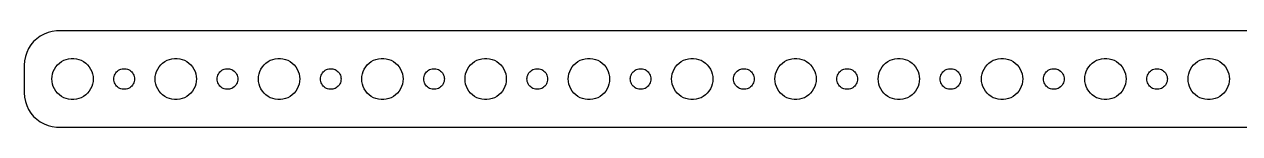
# Model space of a CAD drawing. Header units: metres. Extents: x -180 to 180, y 17 to 31.
# Drawn here: x -179.5 to -3, y 17 to 31 of the extents above; entities that cross this region are included whole.
import ezdxf

# ---------------------------------------------------------------- set-up
doc = ezdxf.new("R2010")
doc.units = ezdxf.units.M

msp = doc.modelspace()

# ---------------------------------------------------------------- linework, layer by layer
for p, q in [((-177.179, 30.2216), (-177.687, 29.8526)), ((-176.629, 30.5241), (-177.179, 30.2216)), ((-176.045, 30.7553), (-176.629, 30.5241)), ((-175.437, 30.9114), (-176.045, 30.7553)), ((-174.814, 30.9901), (-175.437, 30.9114)), ((174.814, 30.9901), (-174.814, 30.9901)), ((-178.882, 28.4088), (-179.149, 27.8406)), ((-178.545, 28.9389), (-178.882, 28.4088)), ((-178.145, 29.4227), (-178.545, 28.9389)), ((-177.687, 29.8526), (-178.145, 29.4227)), ((-179.461, 26.6267), (-179.5, 26)), ((-179.343, 27.2434), (-179.461, 26.6267)), ((-179.149, 27.8406), (-179.343, 27.2434)), ((-174.412, 26.3115), (-174.107, 26.533)), ((-174.107, 26.533), (-173.777, 26.7145)), ((-173.777, 26.7145), (-173.427, 26.8532)), ((-173.427, 26.8532), (-173.062, 26.9469)), ((-173.062, 26.9469), (-172.688, 26.9941)), ((-172.688, 26.9941), (-172.312, 26.9941)), ((-172.312, 26.9941), (-171.938, 26.9469)), ((-171.938, 26.9469), (-171.573, 26.8532)), ((-171.573, 26.8532), (-171.223, 26.7145)), ((-171.223, 26.7145), (-170.893, 26.533)), ((-170.893, 26.533), (-170.588, 26.3115)), ((-159.412, 26.3115), (-159.107, 26.533)), ((-159.107, 26.533), (-158.777, 26.7145)), ((-158.777, 26.7145), (-158.427, 26.8532)), ((-158.427, 26.8532), (-158.062, 26.9469)), ((-158.062, 26.9469), (-157.688, 26.9941)), ((-157.688, 26.9941), (-157.312, 26.9941)), ((-157.312, 26.9941), (-156.938, 26.9469)), ((-156.938, 26.9469), (-156.573, 26.8532)), ((-156.573, 26.8532), (-156.223, 26.7145)), ((-156.223, 26.7145), (-155.893, 26.533)), ((-155.893, 26.533), (-155.588, 26.3115)), ((-144.412, 26.3115), (-144.107, 26.533)), ((-144.107, 26.533), (-143.777, 26.7145)), ((-143.777, 26.7145), (-143.427, 26.8532)), ((-143.427, 26.8532), (-143.062, 26.9469)), ((-143.062, 26.9469), (-142.688, 26.9941)), ((-142.688, 26.9941), (-142.312, 26.9941)), ((-142.312, 26.9941), (-141.938, 26.9469)), ((-141.938, 26.9469), (-141.573, 26.8532)), ((-141.573, 26.8532), (-141.223, 26.7145)), ((-141.223, 26.7145), (-140.893, 26.533)), ((-140.893, 26.533), (-140.588, 26.3115)), ((-129.412, 26.3115), (-129.107, 26.533)), ((-129.107, 26.533), (-128.777, 26.7145)), ((-128.777, 26.7145), (-128.427, 26.8532)), ((-128.427, 26.8532), (-128.062, 26.9469)), ((-128.062, 26.9469), (-127.688, 26.9941)), ((-127.688, 26.9941), (-127.312, 26.9941)), ((-127.312, 26.9941), (-126.938, 26.9469)), ((-126.938, 26.9469), (-126.573, 26.8532)), ((-126.573, 26.8532), (-126.223, 26.7145)), ((-126.223, 26.7145), (-125.893, 26.533)), ((-125.893, 26.533), (-125.588, 26.3115)), ((-114.412, 26.3115), (-114.107, 26.533)), ((-114.107, 26.533), (-113.777, 26.7145)), ((-113.777, 26.7145), (-113.427, 26.8532)), ((-113.427, 26.8532), (-113.062, 26.9469)), ((-113.062, 26.9469), (-112.688, 26.9941)), ((-112.688, 26.9941), (-112.312, 26.9941)), ((-112.312, 26.9941), (-111.938, 26.9469)), ((-111.938, 26.9469), (-111.573, 26.8532)), ((-111.573, 26.8532), (-111.223, 26.7145)), ((-111.223, 26.7145), (-110.893, 26.533)), ((-110.893, 26.533), (-110.588, 26.3115)), ((-99.4123, 26.3115), (-99.1075, 26.533)), ((-99.1075, 26.533), (-98.7773, 26.7145)), ((-98.7773, 26.7145), (-98.427, 26.8532)), ((-98.427, 26.8532), (-98.0621, 26.9469)), ((-98.0621, 26.9469), (-97.6884, 26.9941)), ((-97.6884, 26.9941), (-97.3116, 26.9941)), ((-97.3116, 26.9941), (-96.9379, 26.9469)), ((-96.9379, 26.9469), (-96.573, 26.8532)), ((-96.573, 26.8532), (-96.2227, 26.7145)), ((-96.2227, 26.7145), (-95.8925, 26.533)), ((-95.8925, 26.533), (-95.5877, 26.3115)), ((-84.4123, 26.3115), (-84.1075, 26.533)), ((-84.1075, 26.533), (-83.7773, 26.7145)), ((-83.7773, 26.7145), (-83.427, 26.8532)), ((-83.427, 26.8532), (-83.0621, 26.9469)), ((-83.0621, 26.9469), (-82.6884, 26.9941)), ((-82.6884, 26.9941), (-82.3116, 26.9941)), ((-82.3116, 26.9941), (-81.9379, 26.9469)), ((-81.9379, 26.9469), (-81.573, 26.8532)), ((-81.573, 26.8532), (-81.2227, 26.7145)), ((-81.2227, 26.7145), (-80.8925, 26.533)), ((-80.8925, 26.533), (-80.5877, 26.3115)), ((-69.4123, 26.3115), (-69.1075, 26.533)), ((-69.1075, 26.533), (-68.7773, 26.7145)), ((-68.7773, 26.7145), (-68.427, 26.8532)), ((-68.427, 26.8532), (-68.0621, 26.9469)), ((-68.0621, 26.9469), (-67.6884, 26.9941)), ((-67.6884, 26.9941), (-67.3116, 26.9941)), ((-67.3116, 26.9941), (-66.9379, 26.9469)), ((-66.9379, 26.9469), (-66.573, 26.8532)), ((-66.573, 26.8532), (-66.2227, 26.7145)), ((-66.2227, 26.7145), (-65.8925, 26.533)), ((-65.8925, 26.533), (-65.5877, 26.3115)), ((-54.4123, 26.3115), (-54.1075, 26.533)), ((-54.1075, 26.533), (-53.7773, 26.7145)), ((-53.7773, 26.7145), (-53.427, 26.8532)), ((-53.427, 26.8532), (-53.0621, 26.9469)), ((-53.0621, 26.9469), (-52.6884, 26.9941)), ((-52.6884, 26.9941), (-52.3116, 26.9941)), ((-52.3116, 26.9941), (-51.9379, 26.9469)), ((-51.9379, 26.9469), (-51.5729, 26.8532)), ((-51.5729, 26.8532), (-51.2227, 26.7145)), ((-51.2227, 26.7145), (-50.8925, 26.533)), ((-50.8925, 26.533), (-50.5877, 26.3115)), ((-39.4123, 26.3115), (-39.1075, 26.533)), ((-39.1075, 26.533), (-38.7773, 26.7145)), ((-38.7773, 26.7145), (-38.427, 26.8532)), ((-38.427, 26.8532), (-38.0621, 26.9469)), ((-38.0621, 26.9469), (-37.6884, 26.9941)), ((-37.6884, 26.9941), (-37.3116, 26.9941)), ((-37.3116, 26.9941), (-36.9379, 26.9469)), ((-36.9379, 26.9469), (-36.5729, 26.8532)), ((-36.5729, 26.8532), (-36.2227, 26.7145)), ((-36.2227, 26.7145), (-35.8925, 26.533)), ((-35.8925, 26.533), (-35.5877, 26.3115)), ((-24.4123, 26.3115), (-24.1075, 26.533)), ((-24.1075, 26.533), (-23.7773, 26.7145)), ((-23.7773, 26.7145), (-23.427, 26.8532)), ((-23.427, 26.8532), (-23.0621, 26.9469)), ((-23.0621, 26.9469), (-22.6884, 26.9941)), ((-22.6884, 26.9941), (-22.3116, 26.9941)), ((-22.3116, 26.9941), (-21.9379, 26.9469)), ((-21.9379, 26.9469), (-21.5729, 26.8532)), ((-21.5729, 26.8532), (-21.2227, 26.7145)), ((-21.2227, 26.7145), (-20.8925, 26.533)), ((-20.8925, 26.533), (-20.5877, 26.3115)), ((-9.41226, 26.3115), (-9.10747, 26.533)), ((-9.10747, 26.533), (-8.77733, 26.7145)), ((-8.77733, 26.7145), (-8.42705, 26.8532)), ((-8.42705, 26.8532), (-8.06213, 26.9469)), ((-8.06213, 26.9469), (-7.68837, 26.9941)), ((-7.68837, 26.9941), (-7.31161, 26.9941)), ((-7.31161, 26.9941), (-6.93785, 26.9469)), ((-6.93785, 26.9469), (-6.57294, 26.8532)), ((-6.57294, 26.8532), (-6.22266, 26.7145)), ((-6.22266, 26.7145), (-5.89252, 26.533)), ((-5.89252, 26.533), (-5.58772, 26.3115)), ((-179.5, 26), (-179.5, 22)), ((-175.476, 24.376), (-175.406, 24.7461)), ((-175.406, 24.7461), (-175.289, 25.1044)), ((-175.289, 25.1044), (-175.129, 25.4453)), ((-175.129, 25.4453), (-174.927, 25.7634)), ((-174.927, 25.7634), (-174.687, 26.0536)), ((-174.687, 26.0536), (-174.412, 26.3115)), ((-170.588, 26.3115), (-170.313, 26.0536)), ((-170.313, 26.0536), (-170.073, 25.7634)), ((-170.073, 25.7634), (-169.871, 25.4453)), ((-169.871, 25.4453), (-169.711, 25.1044)), ((-169.711, 25.1044), (-169.594, 24.7461)), ((-169.594, 24.7461), (-169.524, 24.376)), ((-166.395, 24.5522), (-166.314, 24.7226)), ((-166.314, 24.7226), (-166.214, 24.8817)), ((-166.214, 24.8817), (-166.093, 25.0268)), ((-166.093, 25.0268), (-165.956, 25.1558)), ((-165.956, 25.1558), (-165.804, 25.2665)), ((-165.804, 25.2665), (-165.639, 25.3572)), ((-165.639, 25.3572), (-165.464, 25.4266)), ((-165.464, 25.4266), (-165.281, 25.4734)), ((-165.281, 25.4734), (-165.094, 25.497)), ((-165.094, 25.497), (-164.906, 25.497)), ((-164.906, 25.497), (-164.719, 25.4734)), ((-164.719, 25.4734), (-164.536, 25.4266)), ((-164.536, 25.4266), (-164.361, 25.3572)), ((-164.361, 25.3572), (-164.196, 25.2665)), ((-164.196, 25.2665), (-164.044, 25.1558)), ((-164.044, 25.1558), (-163.907, 25.0268)), ((-163.907, 25.0268), (-163.786, 24.8817)), ((-163.786, 24.8817), (-163.686, 24.7226)), ((-163.686, 24.7226), (-163.605, 24.5522)), ((-160.476, 24.376), (-160.406, 24.7461)), ((-160.406, 24.7461), (-160.289, 25.1044)), ((-160.289, 25.1044), (-160.129, 25.4453)), ((-160.129, 25.4453), (-159.927, 25.7634)), ((-159.927, 25.7634), (-159.687, 26.0536)), ((-159.687, 26.0536), (-159.412, 26.3115)), ((-155.588, 26.3115), (-155.313, 26.0536)), ((-155.313, 26.0536), (-155.073, 25.7634)), ((-155.073, 25.7634), (-154.871, 25.4453)), ((-154.871, 25.4453), (-154.711, 25.1044)), ((-154.711, 25.1044), (-154.594, 24.7461)), ((-154.594, 24.7461), (-154.524, 24.376)), ((-151.395, 24.5522), (-151.314, 24.7226)), ((-151.314, 24.7226), (-151.214, 24.8817)), ((-151.214, 24.8817), (-151.093, 25.0268)), ((-151.093, 25.0268), (-150.956, 25.1558)), ((-150.956, 25.1558), (-150.804, 25.2665)), ((-150.804, 25.2665), (-150.639, 25.3572)), ((-150.639, 25.3572), (-150.464, 25.4266)), ((-150.464, 25.4266), (-150.281, 25.4734)), ((-150.281, 25.4734), (-150.094, 25.497)), ((-150.094, 25.497), (-149.906, 25.497)), ((-149.906, 25.497), (-149.719, 25.4734)), ((-149.719, 25.4734), (-149.536, 25.4266)), ((-149.536, 25.4266), (-149.361, 25.3572)), ((-149.361, 25.3572), (-149.196, 25.2665)), ((-149.196, 25.2665), (-149.044, 25.1558)), ((-149.044, 25.1558), (-148.907, 25.0268)), ((-148.907, 25.0268), (-148.786, 24.8817)), ((-148.786, 24.8817), (-148.686, 24.7226)), ((-148.686, 24.7226), (-148.605, 24.5522)), ((-145.476, 24.376), (-145.406, 24.7461)), ((-145.406, 24.7461), (-145.289, 25.1044)), ((-145.289, 25.1044), (-145.129, 25.4453)), ((-145.129, 25.4453), (-144.927, 25.7634)), ((-144.927, 25.7634), (-144.687, 26.0536)), ((-144.687, 26.0536), (-144.412, 26.3115)), ((-140.588, 26.3115), (-140.313, 26.0536)), ((-140.313, 26.0536), (-140.073, 25.7634)), ((-140.073, 25.7634), (-139.871, 25.4453)), ((-139.871, 25.4453), (-139.711, 25.1044)), ((-139.711, 25.1044), (-139.594, 24.7461)), ((-139.594, 24.7461), (-139.524, 24.376)), ((-136.395, 24.5522), (-136.314, 24.7226)), ((-136.314, 24.7226), (-136.214, 24.8817)), ((-136.214, 24.8817), (-136.093, 25.0268)), ((-136.093, 25.0268), (-135.956, 25.1558)), ((-135.956, 25.1558), (-135.804, 25.2665)), ((-135.804, 25.2665), (-135.639, 25.3572)), ((-135.639, 25.3572), (-135.464, 25.4266)), ((-135.464, 25.4266), (-135.281, 25.4734)), ((-135.281, 25.4734), (-135.094, 25.497)), ((-135.094, 25.497), (-134.906, 25.497)), ((-134.906, 25.497), (-134.719, 25.4734)), ((-134.719, 25.4734), (-134.536, 25.4266)), ((-134.536, 25.4266), (-134.361, 25.3572)), ((-134.361, 25.3572), (-134.196, 25.2665)), ((-134.196, 25.2665), (-134.044, 25.1558)), ((-134.044, 25.1558), (-133.907, 25.0268)), ((-133.907, 25.0268), (-133.786, 24.8817)), ((-133.786, 24.8817), (-133.686, 24.7226)), ((-133.686, 24.7226), (-133.605, 24.5522)), ((-130.476, 24.376), (-130.406, 24.7461)), ((-130.406, 24.7461), (-130.289, 25.1044)), ((-130.289, 25.1044), (-130.129, 25.4453)), ((-130.129, 25.4453), (-129.927, 25.7634)), ((-129.927, 25.7634), (-129.687, 26.0536)), ((-129.687, 26.0536), (-129.412, 26.3115)), ((-125.588, 26.3115), (-125.313, 26.0536)), ((-125.313, 26.0536), (-125.073, 25.7634)), ((-125.073, 25.7634), (-124.871, 25.4453)), ((-124.871, 25.4453), (-124.711, 25.1044)), ((-124.711, 25.1044), (-124.594, 24.7461)), ((-124.594, 24.7461), (-124.524, 24.376)), ((-121.395, 24.5522), (-121.314, 24.7226)), ((-121.314, 24.7226), (-121.214, 24.8817)), ((-121.214, 24.8817), (-121.093, 25.0268)), ((-121.093, 25.0268), (-120.956, 25.1558)), ((-120.956, 25.1558), (-120.804, 25.2665)), ((-120.804, 25.2665), (-120.639, 25.3572)), ((-120.639, 25.3572), (-120.464, 25.4266)), ((-120.464, 25.4266), (-120.281, 25.4734)), ((-120.281, 25.4734), (-120.094, 25.497)), ((-120.094, 25.497), (-119.906, 25.497)), ((-119.906, 25.497), (-119.719, 25.4734)), ((-119.719, 25.4734), (-119.536, 25.4266)), ((-119.536, 25.4266), (-119.361, 25.3572)), ((-119.361, 25.3572), (-119.196, 25.2665)), ((-119.196, 25.2665), (-119.044, 25.1558)), ((-119.044, 25.1558), (-118.907, 25.0268)), ((-118.907, 25.0268), (-118.786, 24.8817)), ((-118.786, 24.8817), (-118.686, 24.7226)), ((-118.686, 24.7226), (-118.605, 24.5522)), ((-115.476, 24.376), (-115.406, 24.7461)), ((-115.406, 24.7461), (-115.289, 25.1044)), ((-115.289, 25.1044), (-115.129, 25.4453)), ((-115.129, 25.4453), (-114.927, 25.7634)), ((-114.927, 25.7634), (-114.687, 26.0536)), ((-114.687, 26.0536), (-114.412, 26.3115)), ((-110.588, 26.3115), (-110.313, 26.0536)), ((-110.313, 26.0536), (-110.073, 25.7634)), ((-110.073, 25.7634), (-109.871, 25.4453)), ((-109.871, 25.4453), (-109.711, 25.1044)), ((-109.711, 25.1044), (-109.594, 24.7461)), ((-109.594, 24.7461), (-109.524, 24.376)), ((-106.395, 24.5522), (-106.314, 24.7226)), ((-106.314, 24.7226), (-106.214, 24.8817)), ((-106.214, 24.8817), (-106.093, 25.0268)), ((-106.093, 25.0268), (-105.956, 25.1558)), ((-105.956, 25.1558), (-105.804, 25.2665)), ((-105.804, 25.2665), (-105.639, 25.3572)), ((-105.639, 25.3572), (-105.464, 25.4266)), ((-105.464, 25.4266), (-105.281, 25.4734)), ((-105.281, 25.4734), (-105.094, 25.497)), ((-105.094, 25.497), (-104.906, 25.497)), ((-104.906, 25.497), (-104.719, 25.4734)), ((-104.719, 25.4734), (-104.536, 25.4266)), ((-104.536, 25.4266), (-104.361, 25.3572)), ((-104.361, 25.3572), (-104.196, 25.2665)), ((-104.196, 25.2665), (-104.044, 25.1558)), ((-104.044, 25.1558), (-103.907, 25.0268)), ((-103.907, 25.0268), (-103.786, 24.8817)), ((-103.786, 24.8817), (-103.686, 24.7226)), ((-103.686, 24.7226), (-103.605, 24.5522)), ((-100.476, 24.376), (-100.406, 24.7461)), ((-100.406, 24.7461), (-100.289, 25.1044)), ((-100.289, 25.1044), (-100.129, 25.4453)), ((-100.129, 25.4453), (-99.927, 25.7634)), ((-99.927, 25.7634), (-99.6869, 26.0536)), ((-99.6869, 26.0536), (-99.4123, 26.3115)), ((-95.5877, 26.3115), (-95.3131, 26.0536)), ((-95.3131, 26.0536), (-95.073, 25.7634)), ((-95.073, 25.7634), (-94.8711, 25.4453)), ((-94.8711, 25.4453), (-94.7107, 25.1044)), ((-94.7107, 25.1044), (-94.5943, 24.7461)), ((-94.5943, 24.7461), (-94.5237, 24.376)), ((-91.3947, 24.5522), (-91.3145, 24.7226)), ((-91.3145, 24.7226), (-91.2135, 24.8817)), ((-91.2135, 24.8817), (-91.0934, 25.0268)), ((-91.0934, 25.0268), (-90.9561, 25.1558)), ((-90.9561, 25.1558), (-90.8037, 25.2665)), ((-90.8037, 25.2665), (-90.6387, 25.3572)), ((-90.6387, 25.3572), (-90.4635, 25.4266)), ((-90.4635, 25.4266), (-90.2811, 25.4734)), ((-90.2811, 25.4734), (-90.0942, 25.497)), ((-90.0942, 25.497), (-89.9058, 25.497)), ((-89.9058, 25.497), (-89.7189, 25.4734)), ((-89.7189, 25.4734), (-89.5365, 25.4266)), ((-89.5365, 25.4266), (-89.3613, 25.3572)), ((-89.3613, 25.3572), (-89.1963, 25.2665)), ((-89.1963, 25.2665), (-89.0439, 25.1558)), ((-89.0439, 25.1558), (-88.9065, 25.0268)), ((-88.9065, 25.0268), (-88.7865, 24.8817)), ((-88.7865, 24.8817), (-88.6855, 24.7226)), ((-88.6855, 24.7226), (-88.6053, 24.5522)), ((-85.4763, 24.376), (-85.4057, 24.7461)), ((-85.4057, 24.7461), (-85.2893, 25.1044)), ((-85.2893, 25.1044), (-85.1289, 25.4453)), ((-85.1289, 25.4453), (-84.927, 25.7634)), ((-84.927, 25.7634), (-84.6869, 26.0536)), ((-84.6869, 26.0536), (-84.4123, 26.3115)), ((-80.5877, 26.3115), (-80.3131, 26.0536)), ((-80.3131, 26.0536), (-80.073, 25.7634)), ((-80.073, 25.7634), (-79.8711, 25.4453)), ((-79.8711, 25.4453), (-79.7107, 25.1044)), ((-79.7107, 25.1044), (-79.5943, 24.7461)), ((-79.5943, 24.7461), (-79.5237, 24.376)), ((-76.3947, 24.5522), (-76.3145, 24.7226)), ((-76.3145, 24.7226), (-76.2135, 24.8817)), ((-76.2135, 24.8817), (-76.0934, 25.0268)), ((-76.0934, 25.0268), (-75.9561, 25.1558)), ((-75.9561, 25.1558), (-75.8037, 25.2665)), ((-75.8037, 25.2665), (-75.6387, 25.3572)), ((-75.6387, 25.3572), (-75.4635, 25.4266)), ((-75.4635, 25.4266), (-75.2811, 25.4734)), ((-75.2811, 25.4734), (-75.0942, 25.497)), ((-75.0942, 25.497), (-74.9058, 25.497)), ((-74.9058, 25.497), (-74.7189, 25.4734)), ((-74.7189, 25.4734), (-74.5365, 25.4266)), ((-74.5365, 25.4266), (-74.3613, 25.3572)), ((-74.3613, 25.3572), (-74.1963, 25.2665)), ((-74.1963, 25.2665), (-74.0439, 25.1558)), ((-74.0439, 25.1558), (-73.9065, 25.0268)), ((-73.9065, 25.0268), (-73.7865, 24.8817)), ((-73.7865, 24.8817), (-73.6855, 24.7226)), ((-73.6855, 24.7226), (-73.6053, 24.5522)), ((-70.4763, 24.376), (-70.4057, 24.7461)), ((-70.4057, 24.7461), (-70.2893, 25.1044)), ((-70.2893, 25.1044), (-70.1289, 25.4453)), ((-70.1289, 25.4453), (-69.927, 25.7634)), ((-69.927, 25.7634), (-69.6869, 26.0536)), ((-69.6869, 26.0536), (-69.4123, 26.3115)), ((-65.5877, 26.3115), (-65.3131, 26.0536)), ((-65.3131, 26.0536), (-65.073, 25.7634)), ((-65.073, 25.7634), (-64.8711, 25.4453)), ((-64.8711, 25.4453), (-64.7107, 25.1044)), ((-64.7107, 25.1044), (-64.5943, 24.7461)), ((-64.5943, 24.7461), (-64.5237, 24.376)), ((-61.3947, 24.5522), (-61.3145, 24.7226)), ((-61.3145, 24.7226), (-61.2135, 24.8817)), ((-61.2135, 24.8817), (-61.0934, 25.0268)), ((-61.0934, 25.0268), (-60.9561, 25.1558)), ((-60.9561, 25.1558), (-60.8037, 25.2665)), ((-60.8037, 25.2665), (-60.6387, 25.3572)), ((-60.6387, 25.3572), (-60.4635, 25.4266)), ((-60.4635, 25.4266), (-60.2811, 25.4734)), ((-60.2811, 25.4734), (-60.0942, 25.497)), ((-60.0942, 25.497), (-59.9058, 25.497)), ((-59.9058, 25.497), (-59.7189, 25.4734)), ((-59.7189, 25.4734), (-59.5365, 25.4266)), ((-59.5365, 25.4266), (-59.3613, 25.3572)), ((-59.3613, 25.3572), (-59.1963, 25.2665)), ((-59.1963, 25.2665), (-59.0439, 25.1558)), ((-59.0439, 25.1558), (-58.9065, 25.0268)), ((-58.9065, 25.0268), (-58.7865, 24.8817)), ((-58.7865, 24.8817), (-58.6855, 24.7226)), ((-58.6855, 24.7226), (-58.6053, 24.5522)), ((-55.4763, 24.376), (-55.4057, 24.7461)), ((-55.4057, 24.7461), (-55.2893, 25.1044)), ((-55.2893, 25.1044), (-55.1289, 25.4453)), ((-55.1289, 25.4453), (-54.927, 25.7634)), ((-54.927, 25.7634), (-54.6869, 26.0536)), ((-54.6869, 26.0536), (-54.4123, 26.3115)), ((-50.5877, 26.3115), (-50.3131, 26.0536)), ((-50.3131, 26.0536), (-50.0729, 25.7634)), ((-50.0729, 25.7634), (-49.8711, 25.4453)), ((-49.8711, 25.4453), (-49.7107, 25.1044)), ((-49.7107, 25.1044), (-49.5942, 24.7461)), ((-49.5942, 24.7461), (-49.5237, 24.376)), ((-46.3947, 24.5522), (-46.3145, 24.7226)), ((-46.3145, 24.7226), (-46.2135, 24.8817)), ((-46.2135, 24.8817), (-46.0934, 25.0268)), ((-46.0934, 25.0268), (-45.9561, 25.1558)), ((-45.9561, 25.1558), (-45.8037, 25.2665)), ((-45.8037, 25.2665), (-45.6387, 25.3572)), ((-45.6387, 25.3572), (-45.4635, 25.4266)), ((-45.4635, 25.4266), (-45.2811, 25.4734)), ((-45.2811, 25.4734), (-45.0942, 25.497)), ((-45.0942, 25.497), (-44.9058, 25.497)), ((-44.9058, 25.497), (-44.7189, 25.4734)), ((-44.7189, 25.4734), (-44.5365, 25.4266)), ((-44.5365, 25.4266), (-44.3613, 25.3572)), ((-44.3613, 25.3572), (-44.1963, 25.2665)), ((-44.1963, 25.2665), (-44.0439, 25.1558)), ((-44.0439, 25.1558), (-43.9065, 25.0268)), ((-43.9065, 25.0268), (-43.7865, 24.8817)), ((-43.7865, 24.8817), (-43.6855, 24.7226)), ((-43.6855, 24.7226), (-43.6053, 24.5522)), ((-40.4763, 24.376), (-40.4057, 24.7461)), ((-40.4057, 24.7461), (-40.2893, 25.1044)), ((-40.2893, 25.1044), (-40.1289, 25.4453)), ((-40.1289, 25.4453), (-39.927, 25.7634)), ((-39.927, 25.7634), (-39.6869, 26.0536)), ((-39.6869, 26.0536), (-39.4123, 26.3115)), ((-35.5877, 26.3115), (-35.3131, 26.0536)), ((-35.3131, 26.0536), (-35.0729, 25.7634)), ((-35.0729, 25.7634), (-34.8711, 25.4453)), ((-34.8711, 25.4453), (-34.7107, 25.1044)), ((-34.7107, 25.1044), (-34.5942, 24.7461)), ((-34.5942, 24.7461), (-34.5237, 24.376)), ((-31.3947, 24.5522), (-31.3145, 24.7226)), ((-31.3145, 24.7226), (-31.2135, 24.8817)), ((-31.2135, 24.8817), (-31.0934, 25.0268)), ((-31.0934, 25.0268), (-30.9561, 25.1558)), ((-30.9561, 25.1558), (-30.8037, 25.2665)), ((-30.8037, 25.2665), (-30.6387, 25.3572)), ((-30.6387, 25.3572), (-30.4635, 25.4266)), ((-30.4635, 25.4266), (-30.2811, 25.4734)), ((-30.2811, 25.4734), (-30.0942, 25.497)), ((-30.0942, 25.497), (-29.9058, 25.497)), ((-29.9058, 25.497), (-29.7189, 25.4734)), ((-29.7189, 25.4734), (-29.5365, 25.4266)), ((-29.5365, 25.4266), (-29.3613, 25.3572)), ((-29.3613, 25.3572), (-29.1963, 25.2665)), ((-29.1963, 25.2665), (-29.0439, 25.1558)), ((-29.0439, 25.1558), (-28.9065, 25.0268)), ((-28.9065, 25.0268), (-28.7865, 24.8817)), ((-28.7865, 24.8817), (-28.6855, 24.7226)), ((-28.6855, 24.7226), (-28.6053, 24.5522)), ((-25.4763, 24.376), (-25.4057, 24.7461)), ((-25.4057, 24.7461), (-25.2893, 25.1044)), ((-25.2893, 25.1044), (-25.1289, 25.4453)), ((-25.1289, 25.4453), (-24.927, 25.7634)), ((-24.927, 25.7634), (-24.6869, 26.0536)), ((-24.6869, 26.0536), (-24.4123, 26.3115)), ((-20.5877, 26.3115), (-20.3131, 26.0536)), ((-20.3131, 26.0536), (-20.0729, 25.7634)), ((-20.0729, 25.7634), (-19.8711, 25.4453)), ((-19.8711, 25.4453), (-19.7107, 25.1044)), ((-19.7107, 25.1044), (-19.5942, 24.7461)), ((-19.5942, 24.7461), (-19.5237, 24.376)), ((-16.3947, 24.5522), (-16.3145, 24.7226)), ((-16.3145, 24.7226), (-16.2135, 24.8817)), ((-16.2135, 24.8817), (-16.0934, 25.0268)), ((-16.0934, 25.0268), (-15.9561, 25.1558)), ((-15.9561, 25.1558), (-15.8037, 25.2665)), ((-15.8037, 25.2665), (-15.6387, 25.3572)), ((-15.6387, 25.3572), (-15.4635, 25.4266)), ((-15.4635, 25.4266), (-15.2811, 25.4734)), ((-15.2811, 25.4734), (-15.0942, 25.497)), ((-15.0942, 25.497), (-14.9058, 25.497)), ((-14.9058, 25.497), (-14.7189, 25.4734)), ((-14.7189, 25.4734), (-14.5365, 25.4266)), ((-14.5365, 25.4266), (-14.3613, 25.3572)), ((-14.3613, 25.3572), (-14.1963, 25.2665)), ((-14.1963, 25.2665), (-14.0439, 25.1558)), ((-14.0439, 25.1558), (-13.9065, 25.0268)), ((-13.9065, 25.0268), (-13.7865, 24.8817)), ((-13.7865, 24.8817), (-13.6855, 24.7226)), ((-13.6855, 24.7226), (-13.6053, 24.5522)), ((-10.4763, 24.376), (-10.4057, 24.7461)), ((-10.4057, 24.7461), (-10.2893, 25.1044)), ((-10.2893, 25.1044), (-10.1289, 25.4453)), ((-10.1289, 25.4453), (-9.92705, 25.7634)), ((-9.92705, 25.7634), (-9.6869, 26.0536)), ((-9.6869, 26.0536), (-9.41226, 26.3115)), ((-5.58772, 26.3115), (-5.31308, 26.0536)), ((-5.31308, 26.0536), (-5.07294, 25.7634)), ((-5.07294, 25.7634), (-4.87108, 25.4453)), ((-4.87108, 25.4453), (-4.71066, 25.1044)), ((-4.71066, 25.1044), (-4.59424, 24.7461)), ((-4.59424, 24.7461), (-4.52365, 24.376)), ((-175.5, 24), (-175.476, 24.376)), ((-175.476, 23.624), (-175.5, 24)), ((-175.406, 23.2539), (-175.476, 23.624)), ((-175.289, 22.8956), (-175.406, 23.2539)), ((-169.594, 23.2539), (-169.711, 22.8956)), ((-169.524, 23.624), (-169.594, 23.2539)), ((-169.524, 24.376), (-169.5, 24)), ((-169.5, 24), (-169.524, 23.624)), ((-166.5, 24), (-166.488, 24.188)), ((-166.488, 23.812), (-166.5, 24)), ((-166.488, 24.188), (-166.453, 24.373)), ((-166.453, 23.627), (-166.488, 23.812)), ((-166.453, 24.373), (-166.395, 24.5522)), ((-166.395, 23.4478), (-166.453, 23.627)), ((-166.314, 23.2774), (-166.395, 23.4478)), ((-166.214, 23.1183), (-166.314, 23.2774)), ((-166.093, 22.9732), (-166.214, 23.1183)), ((-165.956, 22.8442), (-166.093, 22.9732)), ((-163.907, 22.9732), (-164.044, 22.8442)), ((-163.786, 23.1183), (-163.907, 22.9732)), ((-163.686, 23.2774), (-163.786, 23.1183)), ((-163.605, 23.4478), (-163.686, 23.2774)), ((-163.605, 24.5522), (-163.547, 24.373)), ((-163.547, 23.627), (-163.605, 23.4478)), ((-163.547, 24.373), (-163.512, 24.188)), ((-163.512, 23.812), (-163.547, 23.627)), ((-163.512, 24.188), (-163.5, 24)), ((-163.5, 24), (-163.512, 23.812)), ((-160.5, 24), (-160.476, 24.376)), ((-160.476, 23.624), (-160.5, 24)), ((-160.406, 23.2539), (-160.476, 23.624)), ((-160.289, 22.8956), (-160.406, 23.2539)), ((-154.594, 23.2539), (-154.711, 22.8956)), ((-154.524, 23.624), (-154.594, 23.2539)), ((-154.524, 24.376), (-154.5, 24)), ((-154.5, 24), (-154.524, 23.624)), ((-151.5, 24), (-151.488, 24.188)), ((-151.488, 23.812), (-151.5, 24)), ((-151.488, 24.188), (-151.453, 24.373)), ((-151.453, 23.627), (-151.488, 23.812)), ((-151.453, 24.373), (-151.395, 24.5522)), ((-151.395, 23.4478), (-151.453, 23.627)), ((-151.314, 23.2774), (-151.395, 23.4478)), ((-151.214, 23.1183), (-151.314, 23.2774)), ((-151.093, 22.9732), (-151.214, 23.1183)), ((-150.956, 22.8442), (-151.093, 22.9732)), ((-148.907, 22.9732), (-149.044, 22.8442)), ((-148.786, 23.1183), (-148.907, 22.9732)), ((-148.686, 23.2774), (-148.786, 23.1183)), ((-148.605, 23.4478), (-148.686, 23.2774)), ((-148.605, 24.5522), (-148.547, 24.373)), ((-148.547, 23.627), (-148.605, 23.4478)), ((-148.547, 24.373), (-148.512, 24.188)), ((-148.512, 23.812), (-148.547, 23.627)), ((-148.512, 24.188), (-148.5, 24)), ((-148.5, 24), (-148.512, 23.812)), ((-145.5, 24), (-145.476, 24.376)), ((-145.476, 23.624), (-145.5, 24)), ((-145.406, 23.2539), (-145.476, 23.624)), ((-145.289, 22.8956), (-145.406, 23.2539)), ((-139.594, 23.2539), (-139.711, 22.8956)), ((-139.524, 23.624), (-139.594, 23.2539)), ((-139.524, 24.376), (-139.5, 24)), ((-139.5, 24), (-139.524, 23.624)), ((-136.5, 24), (-136.488, 24.188)), ((-136.488, 23.812), (-136.5, 24)), ((-136.488, 24.188), (-136.453, 24.373)), ((-136.453, 23.627), (-136.488, 23.812)), ((-136.453, 24.373), (-136.395, 24.5522)), ((-136.395, 23.4478), (-136.453, 23.627)), ((-136.314, 23.2774), (-136.395, 23.4478)), ((-136.214, 23.1183), (-136.314, 23.2774)), ((-136.093, 22.9732), (-136.214, 23.1183)), ((-135.956, 22.8442), (-136.093, 22.9732)), ((-133.907, 22.9732), (-134.044, 22.8442)), ((-133.786, 23.1183), (-133.907, 22.9732)), ((-133.686, 23.2774), (-133.786, 23.1183)), ((-133.605, 23.4478), (-133.686, 23.2774)), ((-133.605, 24.5522), (-133.547, 24.373)), ((-133.547, 23.627), (-133.605, 23.4478)), ((-133.547, 24.373), (-133.512, 24.188)), ((-133.512, 23.812), (-133.547, 23.627)), ((-133.512, 24.188), (-133.5, 24)), ((-133.5, 24), (-133.512, 23.812)), ((-130.5, 24), (-130.476, 24.376)), ((-130.476, 23.624), (-130.5, 24)), ((-130.406, 23.2539), (-130.476, 23.624)), ((-130.289, 22.8956), (-130.406, 23.2539)), ((-124.594, 23.2539), (-124.711, 22.8956)), ((-124.524, 23.624), (-124.594, 23.2539)), ((-124.524, 24.376), (-124.5, 24)), ((-124.5, 24), (-124.524, 23.624)), ((-121.5, 24), (-121.488, 24.188)), ((-121.488, 23.812), (-121.5, 24)), ((-121.488, 24.188), (-121.453, 24.373)), ((-121.453, 23.627), (-121.488, 23.812)), ((-121.453, 24.373), (-121.395, 24.5522)), ((-121.395, 23.4478), (-121.453, 23.627)), ((-121.314, 23.2774), (-121.395, 23.4478)), ((-121.214, 23.1183), (-121.314, 23.2774)), ((-121.093, 22.9732), (-121.214, 23.1183)), ((-120.956, 22.8442), (-121.093, 22.9732)), ((-118.907, 22.9732), (-119.044, 22.8442)), ((-118.786, 23.1183), (-118.907, 22.9732)), ((-118.686, 23.2774), (-118.786, 23.1183)), ((-118.605, 23.4478), (-118.686, 23.2774)), ((-118.605, 24.5522), (-118.547, 24.373)), ((-118.547, 23.627), (-118.605, 23.4478)), ((-118.547, 24.373), (-118.512, 24.188)), ((-118.512, 23.812), (-118.547, 23.627)), ((-118.512, 24.188), (-118.5, 24)), ((-118.5, 24), (-118.512, 23.812)), ((-115.5, 24), (-115.476, 24.376)), ((-115.476, 23.624), (-115.5, 24)), ((-115.406, 23.2539), (-115.476, 23.624)), ((-115.289, 22.8956), (-115.406, 23.2539)), ((-109.594, 23.2539), (-109.711, 22.8956)), ((-109.524, 23.624), (-109.594, 23.2539)), ((-109.524, 24.376), (-109.5, 24)), ((-109.5, 24), (-109.524, 23.624)), ((-106.5, 24), (-106.488, 24.188)), ((-106.488, 23.812), (-106.5, 24)), ((-106.488, 24.188), (-106.453, 24.373)), ((-106.453, 23.627), (-106.488, 23.812)), ((-106.453, 24.373), (-106.395, 24.5522)), ((-106.395, 23.4478), (-106.453, 23.627)), ((-106.314, 23.2774), (-106.395, 23.4478)), ((-106.214, 23.1183), (-106.314, 23.2774)), ((-106.093, 22.9732), (-106.214, 23.1183)), ((-105.956, 22.8442), (-106.093, 22.9732)), ((-103.907, 22.9732), (-104.044, 22.8442)), ((-103.786, 23.1183), (-103.907, 22.9732)), ((-103.686, 23.2774), (-103.786, 23.1183)), ((-103.605, 23.4478), (-103.686, 23.2774)), ((-103.605, 24.5522), (-103.547, 24.373)), ((-103.547, 23.627), (-103.605, 23.4478)), ((-103.547, 24.373), (-103.512, 24.188)), ((-103.512, 23.812), (-103.547, 23.627)), ((-103.512, 24.188), (-103.5, 24)), ((-103.5, 24), (-103.512, 23.812)), ((-100.5, 24), (-100.476, 24.376)), ((-100.476, 23.624), (-100.5, 24)), ((-100.406, 23.2539), (-100.476, 23.624)), ((-100.289, 22.8956), (-100.406, 23.2539)), ((-94.5943, 23.2539), (-94.7107, 22.8956)), ((-94.5237, 23.624), (-94.5943, 23.2539)), ((-94.5237, 24.376), (-94.5, 24)), ((-94.5, 24), (-94.5237, 23.624)), ((-91.5, 24), (-91.4882, 24.188)), ((-91.4882, 23.812), (-91.5, 24)), ((-91.4882, 24.188), (-91.4529, 24.373)), ((-91.4529, 23.627), (-91.4882, 23.812)), ((-91.4529, 24.373), (-91.3947, 24.5522)), ((-91.3947, 23.4478), (-91.4529, 23.627)), ((-91.3145, 23.2774), (-91.3947, 23.4478)), ((-91.2135, 23.1183), (-91.3145, 23.2774)), ((-91.0934, 22.9732), (-91.2135, 23.1183)), ((-90.9561, 22.8442), (-91.0934, 22.9732)), ((-88.9065, 22.9732), (-89.0439, 22.8442)), ((-88.7865, 23.1183), (-88.9065, 22.9732)), ((-88.6855, 23.2774), (-88.7865, 23.1183)), ((-88.6053, 23.4478), (-88.6855, 23.2774)), ((-88.6053, 24.5522), (-88.5471, 24.373)), ((-88.5471, 23.627), (-88.6053, 23.4478)), ((-88.5471, 24.373), (-88.5118, 24.188)), ((-88.5118, 23.812), (-88.5471, 23.627)), ((-88.5118, 24.188), (-88.5, 24)), ((-88.5, 24), (-88.5118, 23.812)), ((-85.5, 24), (-85.4763, 24.376)), ((-85.4763, 23.624), (-85.5, 24)), ((-85.4057, 23.2539), (-85.4763, 23.624)), ((-85.2893, 22.8956), (-85.4057, 23.2539)), ((-79.5943, 23.2539), (-79.7107, 22.8956)), ((-79.5237, 23.624), (-79.5943, 23.2539)), ((-79.5237, 24.376), (-79.5, 24)), ((-79.5, 24), (-79.5237, 23.624)), ((-76.5, 24), (-76.4882, 24.188)), ((-76.4882, 23.812), (-76.5, 24)), ((-76.4882, 24.188), (-76.4529, 24.373)), ((-76.4529, 23.627), (-76.4882, 23.812)), ((-76.4529, 24.373), (-76.3947, 24.5522)), ((-76.3947, 23.4478), (-76.4529, 23.627)), ((-76.3145, 23.2774), (-76.3947, 23.4478)), ((-76.2135, 23.1183), (-76.3145, 23.2774)), ((-76.0934, 22.9732), (-76.2135, 23.1183)), ((-75.9561, 22.8442), (-76.0934, 22.9732)), ((-73.9065, 22.9732), (-74.0439, 22.8442)), ((-73.7865, 23.1183), (-73.9065, 22.9732)), ((-73.6855, 23.2774), (-73.7865, 23.1183)), ((-73.6053, 23.4478), (-73.6855, 23.2774)), ((-73.6053, 24.5522), (-73.5471, 24.373)), ((-73.5471, 23.627), (-73.6053, 23.4478)), ((-73.5471, 24.373), (-73.5118, 24.188)), ((-73.5118, 23.812), (-73.5471, 23.627)), ((-73.5118, 24.188), (-73.5, 24)), ((-73.5, 24), (-73.5118, 23.812)), ((-70.5, 24), (-70.4763, 24.376)), ((-70.4763, 23.624), (-70.5, 24)), ((-70.4057, 23.2539), (-70.4763, 23.624)), ((-70.2893, 22.8956), (-70.4057, 23.2539)), ((-64.5943, 23.2539), (-64.7107, 22.8956)), ((-64.5237, 23.624), (-64.5943, 23.2539)), ((-64.5237, 24.376), (-64.5, 24)), ((-64.5, 24), (-64.5237, 23.624)), ((-61.5, 24), (-61.4882, 24.188)), ((-61.4882, 23.812), (-61.5, 24)), ((-61.4882, 24.188), (-61.4529, 24.373)), ((-61.4529, 23.627), (-61.4882, 23.812)), ((-61.4529, 24.373), (-61.3947, 24.5522)), ((-61.3947, 23.4478), (-61.4529, 23.627)), ((-61.3145, 23.2774), (-61.3947, 23.4478)), ((-61.2135, 23.1183), (-61.3145, 23.2774)), ((-61.0934, 22.9732), (-61.2135, 23.1183)), ((-60.9561, 22.8442), (-61.0934, 22.9732)), ((-58.9065, 22.9732), (-59.0439, 22.8442)), ((-58.7865, 23.1183), (-58.9065, 22.9732)), ((-58.6855, 23.2774), (-58.7865, 23.1183)), ((-58.6053, 23.4478), (-58.6855, 23.2774)), ((-58.6053, 24.5522), (-58.5471, 24.373)), ((-58.5471, 23.627), (-58.6053, 23.4478)), ((-58.5471, 24.373), (-58.5118, 24.188)), ((-58.5118, 23.812), (-58.5471, 23.627)), ((-58.5118, 24.188), (-58.5, 24)), ((-58.5, 24), (-58.5118, 23.812)), ((-55.5, 24), (-55.4763, 24.376)), ((-55.4763, 23.624), (-55.5, 24)), ((-55.4057, 23.2539), (-55.4763, 23.624)), ((-55.2893, 22.8956), (-55.4057, 23.2539)), ((-49.5942, 23.2539), (-49.7107, 22.8956)), ((-49.5237, 23.624), (-49.5942, 23.2539)), ((-49.5237, 24.376), (-49.5, 24)), ((-49.5, 24), (-49.5237, 23.624)), ((-46.5, 24), (-46.4882, 24.188)), ((-46.4882, 23.812), (-46.5, 24)), ((-46.4882, 24.188), (-46.4529, 24.373)), ((-46.4529, 23.627), (-46.4882, 23.812)), ((-46.4529, 24.373), (-46.3947, 24.5522)), ((-46.3947, 23.4478), (-46.4529, 23.627)), ((-46.3145, 23.2774), (-46.3947, 23.4478)), ((-46.2135, 23.1183), (-46.3145, 23.2774)), ((-46.0934, 22.9732), (-46.2135, 23.1183)), ((-45.9561, 22.8442), (-46.0934, 22.9732)), ((-43.9065, 22.9732), (-44.0439, 22.8442)), ((-43.7865, 23.1183), (-43.9065, 22.9732)), ((-43.6855, 23.2774), (-43.7865, 23.1183)), ((-43.6053, 23.4478), (-43.6855, 23.2774)), ((-43.6053, 24.5522), (-43.5471, 24.373)), ((-43.5471, 23.627), (-43.6053, 23.4478)), ((-43.5471, 24.373), (-43.5118, 24.188)), ((-43.5118, 23.812), (-43.5471, 23.627)), ((-43.5118, 24.188), (-43.5, 24)), ((-43.5, 24), (-43.5118, 23.812)), ((-40.5, 24), (-40.4763, 24.376)), ((-40.4763, 23.624), (-40.5, 24)), ((-40.4057, 23.2539), (-40.4763, 23.624)), ((-40.2893, 22.8956), (-40.4057, 23.2539)), ((-34.5942, 23.2539), (-34.7107, 22.8956)), ((-34.5237, 23.624), (-34.5942, 23.2539)), ((-34.5237, 24.376), (-34.5, 24)), ((-34.5, 24), (-34.5237, 23.624)), ((-31.5, 24), (-31.4882, 24.188)), ((-31.4882, 23.812), (-31.5, 24)), ((-31.4882, 24.188), (-31.4529, 24.373)), ((-31.4529, 23.627), (-31.4882, 23.812)), ((-31.4529, 24.373), (-31.3947, 24.5522)), ((-31.3947, 23.4478), (-31.4529, 23.627)), ((-31.3145, 23.2774), (-31.3947, 23.4478)), ((-31.2135, 23.1183), (-31.3145, 23.2774)), ((-31.0934, 22.9732), (-31.2135, 23.1183)), ((-30.9561, 22.8442), (-31.0934, 22.9732)), ((-28.9065, 22.9732), (-29.0439, 22.8442)), ((-28.7865, 23.1183), (-28.9065, 22.9732)), ((-28.6855, 23.2774), (-28.7865, 23.1183)), ((-28.6053, 23.4478), (-28.6855, 23.2774)), ((-28.6053, 24.5522), (-28.5471, 24.373)), ((-28.5471, 23.627), (-28.6053, 23.4478)), ((-28.5471, 24.373), (-28.5118, 24.188)), ((-28.5118, 23.812), (-28.5471, 23.627)), ((-28.5118, 24.188), (-28.5, 24)), ((-28.5, 24), (-28.5118, 23.812)), ((-25.5, 24), (-25.4763, 24.376)), ((-25.4763, 23.624), (-25.5, 24)), ((-25.4057, 23.2539), (-25.4763, 23.624)), ((-25.2893, 22.8956), (-25.4057, 23.2539)), ((-19.5942, 23.2539), (-19.7107, 22.8956)), ((-19.5237, 23.624), (-19.5942, 23.2539)), ((-19.5237, 24.376), (-19.5, 24)), ((-19.5, 24), (-19.5237, 23.624)), ((-16.5, 24), (-16.4882, 24.188)), ((-16.4882, 23.812), (-16.5, 24)), ((-16.4882, 24.188), (-16.4529, 24.373)), ((-16.4529, 23.627), (-16.4882, 23.812)), ((-16.4529, 24.373), (-16.3947, 24.5522)), ((-16.3947, 23.4478), (-16.4529, 23.627)), ((-16.3145, 23.2774), (-16.3947, 23.4478)), ((-16.2135, 23.1183), (-16.3145, 23.2774)), ((-16.0934, 22.9732), (-16.2135, 23.1183)), ((-15.9561, 22.8442), (-16.0934, 22.9732)), ((-13.9065, 22.9732), (-14.0439, 22.8442)), ((-13.7865, 23.1183), (-13.9065, 22.9732)), ((-13.6855, 23.2774), (-13.7865, 23.1183)), ((-13.6053, 23.4478), (-13.6855, 23.2774)), ((-13.6053, 24.5522), (-13.5471, 24.373)), ((-13.5471, 23.627), (-13.6053, 23.4478)), ((-13.5471, 24.373), (-13.5118, 24.188)), ((-13.5118, 23.812), (-13.5471, 23.627)), ((-13.5118, 24.188), (-13.5, 24)), ((-13.5, 24), (-13.5118, 23.812)), ((-10.5, 24), (-10.4763, 24.376)), ((-10.4763, 23.624), (-10.5, 24)), ((-10.4057, 23.2539), (-10.4763, 23.624)), ((-10.2893, 22.8956), (-10.4057, 23.2539)), ((-4.59424, 23.2539), (-4.71066, 22.8956)), ((-4.52365, 23.624), (-4.59424, 23.2539)), ((-4.52365, 24.376), (-4.5, 24)), ((-4.5, 24), (-4.52365, 23.624)), ((-179.5, 22), (-179.461, 21.3733)), ((-179.461, 21.3733), (-179.343, 20.7566)), ((-175.129, 22.5547), (-175.289, 22.8956)), ((-174.927, 22.2366), (-175.129, 22.5547)), ((-174.687, 21.9464), (-174.927, 22.2366)), ((-174.412, 21.6885), (-174.687, 21.9464)), ((-174.107, 21.467), (-174.412, 21.6885)), ((-173.777, 21.2855), (-174.107, 21.467)), ((-173.427, 21.1468), (-173.777, 21.2855)), ((-171.223, 21.2855), (-171.573, 21.1468)), ((-170.893, 21.467), (-171.223, 21.2855)), ((-170.588, 21.6885), (-170.893, 21.467)), ((-170.313, 21.9464), (-170.588, 21.6885)), ((-170.073, 22.2366), (-170.313, 21.9464)), ((-169.871, 22.5547), (-170.073, 22.2366)), ((-169.711, 22.8956), (-169.871, 22.5547)), ((-165.804, 22.7335), (-165.956, 22.8442)), ((-165.639, 22.6428), (-165.804, 22.7335)), ((-165.464, 22.5734), (-165.639, 22.6428)), ((-165.281, 22.5266), (-165.464, 22.5734)), ((-165.094, 22.503), (-165.281, 22.5266)), ((-164.906, 22.503), (-165.094, 22.503)), ((-164.719, 22.5266), (-164.906, 22.503)), ((-164.536, 22.5734), (-164.719, 22.5266)), ((-164.361, 22.6428), (-164.536, 22.5734)), ((-164.196, 22.7335), (-164.361, 22.6428)), ((-164.044, 22.8442), (-164.196, 22.7335)), ((-160.129, 22.5547), (-160.289, 22.8956)), ((-159.927, 22.2366), (-160.129, 22.5547)), ((-159.687, 21.9464), (-159.927, 22.2366)), ((-159.412, 21.6885), (-159.687, 21.9464)), ((-159.107, 21.467), (-159.412, 21.6885)), ((-158.777, 21.2855), (-159.107, 21.467)), ((-158.427, 21.1468), (-158.777, 21.2855)), ((-156.223, 21.2855), (-156.573, 21.1468)), ((-155.893, 21.467), (-156.223, 21.2855)), ((-155.588, 21.6885), (-155.893, 21.467)), ((-155.313, 21.9464), (-155.588, 21.6885)), ((-155.073, 22.2366), (-155.313, 21.9464)), ((-154.871, 22.5547), (-155.073, 22.2366)), ((-154.711, 22.8956), (-154.871, 22.5547)), ((-150.804, 22.7335), (-150.956, 22.8442)), ((-150.639, 22.6428), (-150.804, 22.7335)), ((-150.464, 22.5734), (-150.639, 22.6428)), ((-150.281, 22.5266), (-150.464, 22.5734)), ((-150.094, 22.503), (-150.281, 22.5266)), ((-149.906, 22.503), (-150.094, 22.503)), ((-149.719, 22.5266), (-149.906, 22.503)), ((-149.536, 22.5734), (-149.719, 22.5266)), ((-149.361, 22.6428), (-149.536, 22.5734)), ((-149.196, 22.7335), (-149.361, 22.6428)), ((-149.044, 22.8442), (-149.196, 22.7335)), ((-145.129, 22.5547), (-145.289, 22.8956)), ((-144.927, 22.2366), (-145.129, 22.5547)), ((-144.687, 21.9464), (-144.927, 22.2366)), ((-144.412, 21.6885), (-144.687, 21.9464)), ((-144.107, 21.467), (-144.412, 21.6885)), ((-143.777, 21.2855), (-144.107, 21.467)), ((-143.427, 21.1468), (-143.777, 21.2855)), ((-141.223, 21.2855), (-141.573, 21.1468)), ((-140.893, 21.467), (-141.223, 21.2855)), ((-140.588, 21.6885), (-140.893, 21.467)), ((-140.313, 21.9464), (-140.588, 21.6885)), ((-140.073, 22.2366), (-140.313, 21.9464)), ((-139.871, 22.5547), (-140.073, 22.2366)), ((-139.711, 22.8956), (-139.871, 22.5547)), ((-135.804, 22.7335), (-135.956, 22.8442)), ((-135.639, 22.6428), (-135.804, 22.7335)), ((-135.464, 22.5734), (-135.639, 22.6428)), ((-135.281, 22.5266), (-135.464, 22.5734)), ((-135.094, 22.503), (-135.281, 22.5266)), ((-134.906, 22.503), (-135.094, 22.503)), ((-134.719, 22.5266), (-134.906, 22.503)), ((-134.536, 22.5734), (-134.719, 22.5266)), ((-134.361, 22.6428), (-134.536, 22.5734)), ((-134.196, 22.7335), (-134.361, 22.6428)), ((-134.044, 22.8442), (-134.196, 22.7335)), ((-130.129, 22.5547), (-130.289, 22.8956)), ((-129.927, 22.2366), (-130.129, 22.5547)), ((-129.687, 21.9464), (-129.927, 22.2366)), ((-129.412, 21.6885), (-129.687, 21.9464)), ((-129.107, 21.467), (-129.412, 21.6885)), ((-128.777, 21.2855), (-129.107, 21.467)), ((-128.427, 21.1468), (-128.777, 21.2855)), ((-126.223, 21.2855), (-126.573, 21.1468)), ((-125.893, 21.467), (-126.223, 21.2855)), ((-125.588, 21.6885), (-125.893, 21.467)), ((-125.313, 21.9464), (-125.588, 21.6885)), ((-125.073, 22.2366), (-125.313, 21.9464)), ((-124.871, 22.5547), (-125.073, 22.2366)), ((-124.711, 22.8956), (-124.871, 22.5547)), ((-120.804, 22.7335), (-120.956, 22.8442)), ((-120.639, 22.6428), (-120.804, 22.7335)), ((-120.464, 22.5734), (-120.639, 22.6428)), ((-120.281, 22.5266), (-120.464, 22.5734)), ((-120.094, 22.503), (-120.281, 22.5266)), ((-119.906, 22.503), (-120.094, 22.503)), ((-119.719, 22.5266), (-119.906, 22.503)), ((-119.536, 22.5734), (-119.719, 22.5266)), ((-119.361, 22.6428), (-119.536, 22.5734)), ((-119.196, 22.7335), (-119.361, 22.6428)), ((-119.044, 22.8442), (-119.196, 22.7335)), ((-115.129, 22.5547), (-115.289, 22.8956)), ((-114.927, 22.2366), (-115.129, 22.5547)), ((-114.687, 21.9464), (-114.927, 22.2366)), ((-114.412, 21.6885), (-114.687, 21.9464)), ((-114.107, 21.467), (-114.412, 21.6885)), ((-113.777, 21.2855), (-114.107, 21.467)), ((-113.427, 21.1468), (-113.777, 21.2855)), ((-111.223, 21.2855), (-111.573, 21.1468)), ((-110.893, 21.467), (-111.223, 21.2855)), ((-110.588, 21.6885), (-110.893, 21.467)), ((-110.313, 21.9464), (-110.588, 21.6885)), ((-110.073, 22.2366), (-110.313, 21.9464)), ((-109.871, 22.5547), (-110.073, 22.2366)), ((-109.711, 22.8956), (-109.871, 22.5547)), ((-105.804, 22.7335), (-105.956, 22.8442)), ((-105.639, 22.6428), (-105.804, 22.7335)), ((-105.464, 22.5734), (-105.639, 22.6428)), ((-105.281, 22.5266), (-105.464, 22.5734)), ((-105.094, 22.503), (-105.281, 22.5266)), ((-104.906, 22.503), (-105.094, 22.503)), ((-104.719, 22.5266), (-104.906, 22.503)), ((-104.536, 22.5734), (-104.719, 22.5266)), ((-104.361, 22.6428), (-104.536, 22.5734)), ((-104.196, 22.7335), (-104.361, 22.6428)), ((-104.044, 22.8442), (-104.196, 22.7335)), ((-100.129, 22.5547), (-100.289, 22.8956)), ((-99.927, 22.2366), (-100.129, 22.5547)), ((-99.6869, 21.9464), (-99.927, 22.2366)), ((-99.4123, 21.6885), (-99.6869, 21.9464)), ((-99.1075, 21.467), (-99.4123, 21.6885)), ((-98.7773, 21.2855), (-99.1075, 21.467)), ((-98.427, 21.1468), (-98.7773, 21.2855)), ((-96.2227, 21.2855), (-96.573, 21.1468)), ((-95.8925, 21.467), (-96.2227, 21.2855)), ((-95.5877, 21.6885), (-95.8925, 21.467)), ((-95.3131, 21.9464), (-95.5877, 21.6885)), ((-95.073, 22.2366), (-95.3131, 21.9464)), ((-94.8711, 22.5547), (-95.073, 22.2366)), ((-94.7107, 22.8956), (-94.8711, 22.5547)), ((-90.8037, 22.7335), (-90.9561, 22.8442)), ((-90.6387, 22.6428), (-90.8037, 22.7335)), ((-90.4635, 22.5734), (-90.6387, 22.6428)), ((-90.2811, 22.5266), (-90.4635, 22.5734)), ((-90.0942, 22.503), (-90.2811, 22.5266)), ((-89.9058, 22.503), (-90.0942, 22.503)), ((-89.7189, 22.5266), (-89.9058, 22.503)), ((-89.5365, 22.5734), (-89.7189, 22.5266)), ((-89.3613, 22.6428), (-89.5365, 22.5734)), ((-89.1963, 22.7335), (-89.3613, 22.6428)), ((-89.0439, 22.8442), (-89.1963, 22.7335)), ((-85.1289, 22.5547), (-85.2893, 22.8956)), ((-84.927, 22.2366), (-85.1289, 22.5547)), ((-84.6869, 21.9464), (-84.927, 22.2366)), ((-84.4123, 21.6885), (-84.6869, 21.9464)), ((-84.1075, 21.467), (-84.4123, 21.6885)), ((-83.7773, 21.2855), (-84.1075, 21.467)), ((-83.427, 21.1468), (-83.7773, 21.2855)), ((-81.2227, 21.2855), (-81.573, 21.1468)), ((-80.8925, 21.467), (-81.2227, 21.2855)), ((-80.5877, 21.6885), (-80.8925, 21.467)), ((-80.3131, 21.9464), (-80.5877, 21.6885)), ((-80.073, 22.2366), (-80.3131, 21.9464)), ((-79.8711, 22.5547), (-80.073, 22.2366)), ((-79.7107, 22.8956), (-79.8711, 22.5547)), ((-75.8037, 22.7335), (-75.9561, 22.8442)), ((-75.6387, 22.6428), (-75.8037, 22.7335)), ((-75.4635, 22.5734), (-75.6387, 22.6428)), ((-75.2811, 22.5266), (-75.4635, 22.5734)), ((-75.0942, 22.503), (-75.2811, 22.5266)), ((-74.9058, 22.503), (-75.0942, 22.503)), ((-74.7189, 22.5266), (-74.9058, 22.503)), ((-74.5365, 22.5734), (-74.7189, 22.5266)), ((-74.3613, 22.6428), (-74.5365, 22.5734)), ((-74.1963, 22.7335), (-74.3613, 22.6428)), ((-74.0439, 22.8442), (-74.1963, 22.7335)), ((-70.1289, 22.5547), (-70.2893, 22.8956)), ((-69.927, 22.2366), (-70.1289, 22.5547)), ((-69.6869, 21.9464), (-69.927, 22.2366)), ((-69.4123, 21.6885), (-69.6869, 21.9464)), ((-69.1075, 21.467), (-69.4123, 21.6885)), ((-68.7773, 21.2855), (-69.1075, 21.467)), ((-68.427, 21.1468), (-68.7773, 21.2855)), ((-66.2227, 21.2855), (-66.573, 21.1468)), ((-65.8925, 21.467), (-66.2227, 21.2855)), ((-65.5877, 21.6885), (-65.8925, 21.467)), ((-65.3131, 21.9464), (-65.5877, 21.6885)), ((-65.073, 22.2366), (-65.3131, 21.9464)), ((-64.8711, 22.5547), (-65.073, 22.2366)), ((-64.7107, 22.8956), (-64.8711, 22.5547)), ((-60.8037, 22.7335), (-60.9561, 22.8442)), ((-60.6387, 22.6428), (-60.8037, 22.7335)), ((-60.4635, 22.5734), (-60.6387, 22.6428)), ((-60.2811, 22.5266), (-60.4635, 22.5734)), ((-60.0942, 22.503), (-60.2811, 22.5266)), ((-59.9058, 22.503), (-60.0942, 22.503)), ((-59.7189, 22.5266), (-59.9058, 22.503)), ((-59.5365, 22.5734), (-59.7189, 22.5266)), ((-59.3613, 22.6428), (-59.5365, 22.5734)), ((-59.1963, 22.7335), (-59.3613, 22.6428)), ((-59.0439, 22.8442), (-59.1963, 22.7335)), ((-55.1289, 22.5547), (-55.2893, 22.8956)), ((-54.927, 22.2366), (-55.1289, 22.5547)), ((-54.6869, 21.9464), (-54.927, 22.2366)), ((-54.4123, 21.6885), (-54.6869, 21.9464)), ((-54.1075, 21.467), (-54.4123, 21.6885)), ((-53.7773, 21.2855), (-54.1075, 21.467)), ((-53.427, 21.1468), (-53.7773, 21.2855)), ((-51.2227, 21.2855), (-51.5729, 21.1468)), ((-50.8925, 21.467), (-51.2227, 21.2855)), ((-50.5877, 21.6885), (-50.8925, 21.467)), ((-50.3131, 21.9464), (-50.5877, 21.6885)), ((-50.0729, 22.2366), (-50.3131, 21.9464)), ((-49.8711, 22.5547), (-50.0729, 22.2366)), ((-49.7107, 22.8956), (-49.8711, 22.5547)), ((-45.8037, 22.7335), (-45.9561, 22.8442)), ((-45.6387, 22.6428), (-45.8037, 22.7335)), ((-45.4635, 22.5734), (-45.6387, 22.6428)), ((-45.2811, 22.5266), (-45.4635, 22.5734)), ((-45.0942, 22.503), (-45.2811, 22.5266)), ((-44.9058, 22.503), (-45.0942, 22.503)), ((-44.7189, 22.5266), (-44.9058, 22.503)), ((-44.5365, 22.5734), (-44.7189, 22.5266)), ((-44.3613, 22.6428), (-44.5365, 22.5734)), ((-44.1963, 22.7335), (-44.3613, 22.6428)), ((-44.0439, 22.8442), (-44.1963, 22.7335)), ((-40.1289, 22.5547), (-40.2893, 22.8956)), ((-39.927, 22.2366), (-40.1289, 22.5547)), ((-39.6869, 21.9464), (-39.927, 22.2366)), ((-39.4123, 21.6885), (-39.6869, 21.9464)), ((-39.1075, 21.467), (-39.4123, 21.6885)), ((-38.7773, 21.2855), (-39.1075, 21.467)), ((-38.427, 21.1468), (-38.7773, 21.2855)), ((-36.2227, 21.2855), (-36.5729, 21.1468)), ((-35.8925, 21.467), (-36.2227, 21.2855)), ((-35.5877, 21.6885), (-35.8925, 21.467)), ((-35.3131, 21.9464), (-35.5877, 21.6885)), ((-35.0729, 22.2366), (-35.3131, 21.9464)), ((-34.8711, 22.5547), (-35.0729, 22.2366)), ((-34.7107, 22.8956), (-34.8711, 22.5547)), ((-30.8037, 22.7335), (-30.9561, 22.8442)), ((-30.6387, 22.6428), (-30.8037, 22.7335)), ((-30.4635, 22.5734), (-30.6387, 22.6428)), ((-30.2811, 22.5266), (-30.4635, 22.5734)), ((-30.0942, 22.503), (-30.2811, 22.5266)), ((-29.9058, 22.503), (-30.0942, 22.503)), ((-29.7189, 22.5266), (-29.9058, 22.503)), ((-29.5365, 22.5734), (-29.7189, 22.5266)), ((-29.3613, 22.6428), (-29.5365, 22.5734)), ((-29.1963, 22.7335), (-29.3613, 22.6428)), ((-29.0439, 22.8442), (-29.1963, 22.7335)), ((-25.1289, 22.5547), (-25.2893, 22.8956)), ((-24.927, 22.2366), (-25.1289, 22.5547)), ((-24.6869, 21.9464), (-24.927, 22.2366)), ((-24.4123, 21.6885), (-24.6869, 21.9464)), ((-24.1075, 21.467), (-24.4123, 21.6885)), ((-23.7773, 21.2855), (-24.1075, 21.467)), ((-23.427, 21.1468), (-23.7773, 21.2855)), ((-21.2227, 21.2855), (-21.5729, 21.1468)), ((-20.8925, 21.467), (-21.2227, 21.2855)), ((-20.5877, 21.6885), (-20.8925, 21.467)), ((-20.3131, 21.9464), (-20.5877, 21.6885)), ((-20.0729, 22.2366), (-20.3131, 21.9464)), ((-19.8711, 22.5547), (-20.0729, 22.2366)), ((-19.7107, 22.8956), (-19.8711, 22.5547)), ((-15.8037, 22.7335), (-15.9561, 22.8442)), ((-15.6387, 22.6428), (-15.8037, 22.7335)), ((-15.4635, 22.5734), (-15.6387, 22.6428)), ((-15.2811, 22.5266), (-15.4635, 22.5734)), ((-15.0942, 22.503), (-15.2811, 22.5266)), ((-14.9058, 22.503), (-15.0942, 22.503)), ((-14.7189, 22.5266), (-14.9058, 22.503)), ((-14.5365, 22.5734), (-14.7189, 22.5266)), ((-14.3613, 22.6428), (-14.5365, 22.5734)), ((-14.1963, 22.7335), (-14.3613, 22.6428)), ((-14.0439, 22.8442), (-14.1963, 22.7335)), ((-10.1289, 22.5547), (-10.2893, 22.8956)), ((-9.92705, 22.2366), (-10.1289, 22.5547)), ((-9.6869, 21.9464), (-9.92705, 22.2366)), ((-9.41226, 21.6885), (-9.6869, 21.9464)), ((-9.10747, 21.467), (-9.41226, 21.6885)), ((-8.77733, 21.2855), (-9.10747, 21.467)), ((-8.42705, 21.1468), (-8.77733, 21.2855)), ((-6.22266, 21.2855), (-6.57294, 21.1468)), ((-5.89252, 21.467), (-6.22266, 21.2855)), ((-5.58772, 21.6885), (-5.89252, 21.467)), ((-5.31308, 21.9464), (-5.58772, 21.6885)), ((-5.07294, 22.2366), (-5.31308, 21.9464)), ((-4.87108, 22.5547), (-5.07294, 22.2366)), ((-4.71066, 22.8956), (-4.87108, 22.5547)), ((-179.343, 20.7566), (-179.149, 20.1594)), ((-179.149, 20.1594), (-178.882, 19.5912)), ((-178.882, 19.5912), (-178.545, 19.0611)), ((-173.062, 21.0531), (-173.427, 21.1468)), ((-172.688, 21.0059), (-173.062, 21.0531)), ((-172.312, 21.0059), (-172.688, 21.0059)), ((-171.938, 21.0531), (-172.312, 21.0059)), ((-171.573, 21.1468), (-171.938, 21.0531)), ((-158.062, 21.0531), (-158.427, 21.1468)), ((-157.688, 21.0059), (-158.062, 21.0531)), ((-157.312, 21.0059), (-157.688, 21.0059)), ((-156.938, 21.0531), (-157.312, 21.0059)), ((-156.573, 21.1468), (-156.938, 21.0531)), ((-143.062, 21.0531), (-143.427, 21.1468)), ((-142.688, 21.0059), (-143.062, 21.0531)), ((-142.312, 21.0059), (-142.688, 21.0059)), ((-141.938, 21.0531), (-142.312, 21.0059)), ((-141.573, 21.1468), (-141.938, 21.0531)), ((-128.062, 21.0531), (-128.427, 21.1468)), ((-127.688, 21.0059), (-128.062, 21.0531)), ((-127.312, 21.0059), (-127.688, 21.0059)), ((-126.938, 21.0531), (-127.312, 21.0059)), ((-126.573, 21.1468), (-126.938, 21.0531)), ((-113.062, 21.0531), (-113.427, 21.1468)), ((-112.688, 21.0059), (-113.062, 21.0531)), ((-112.312, 21.0059), (-112.688, 21.0059)), ((-111.938, 21.0531), (-112.312, 21.0059)), ((-111.573, 21.1468), (-111.938, 21.0531)), ((-98.0621, 21.0531), (-98.427, 21.1468)), ((-97.6884, 21.0059), (-98.0621, 21.0531)), ((-97.3116, 21.0059), (-97.6884, 21.0059)), ((-96.9379, 21.0531), (-97.3116, 21.0059)), ((-96.573, 21.1468), (-96.9379, 21.0531)), ((-83.0621, 21.0531), (-83.427, 21.1468)), ((-82.6884, 21.0059), (-83.0621, 21.0531)), ((-82.3116, 21.0059), (-82.6884, 21.0059)), ((-81.9379, 21.0531), (-82.3116, 21.0059)), ((-81.573, 21.1468), (-81.9379, 21.0531)), ((-68.0621, 21.0531), (-68.427, 21.1468)), ((-67.6884, 21.0059), (-68.0621, 21.0531)), ((-67.3116, 21.0059), (-67.6884, 21.0059)), ((-66.9379, 21.0531), (-67.3116, 21.0059)), ((-66.573, 21.1468), (-66.9379, 21.0531)), ((-53.0621, 21.0531), (-53.427, 21.1468)), ((-52.6884, 21.0059), (-53.0621, 21.0531)), ((-52.3116, 21.0059), (-52.6884, 21.0059)), ((-51.9379, 21.0531), (-52.3116, 21.0059)), ((-51.5729, 21.1468), (-51.9379, 21.0531)), ((-38.0621, 21.0531), (-38.427, 21.1468)), ((-37.6884, 21.0059), (-38.0621, 21.0531)), ((-37.3116, 21.0059), (-37.6884, 21.0059)), ((-36.9379, 21.0531), (-37.3116, 21.0059)), ((-36.5729, 21.1468), (-36.9379, 21.0531)), ((-23.0621, 21.0531), (-23.427, 21.1468)), ((-22.6884, 21.0059), (-23.0621, 21.0531)), ((-22.3116, 21.0059), (-22.6884, 21.0059)), ((-21.9379, 21.0531), (-22.3116, 21.0059)), ((-21.5729, 21.1468), (-21.9379, 21.0531)), ((-8.06213, 21.0531), (-8.42705, 21.1468)), ((-7.68837, 21.0059), (-8.06213, 21.0531)), ((-7.31161, 21.0059), (-7.68837, 21.0059)), ((-6.93785, 21.0531), (-7.31161, 21.0059)), ((-6.57294, 21.1468), (-6.93785, 21.0531)), ((-178.545, 19.0611), (-178.145, 18.5773)), ((-178.145, 18.5773), (-177.687, 18.1474)), ((-177.687, 18.1474), (-177.179, 17.7784)), ((-177.179, 17.7784), (-176.629, 17.4759)), ((-176.629, 17.4759), (-176.045, 17.2447)), ((-176.045, 17.2447), (-175.437, 17.0886)), ((-175.437, 17.0886), (-174.814, 17.0099)), ((-174.814, 17.0099), (174.814, 17.0099))]:
    msp.add_line(p, q)

doc.saveas('drawing.dxf')
